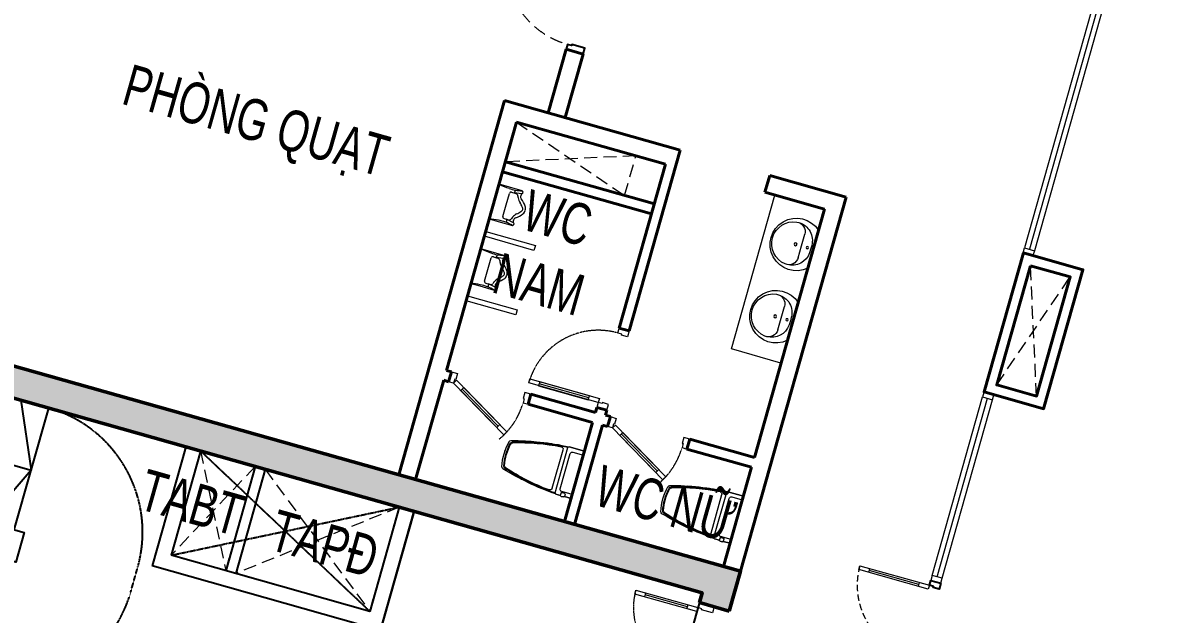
# Model space of a CAD drawing. Header units: millimetres. Extents: x -361611864 to 361244677, y -284134798 to 284403648.
# Drawn here: x -37336 to -26341, y 142488 to 148223 of the extents above; entities that cross this region are included whole.
import ezdxf
from ezdxf.enums import TextEntityAlignment as Align

# ---------------------------------------------------------------- set-up
doc = ezdxf.new("R2010")
doc.units = ezdxf.units.MM
doc.header["$MEASUREMENT"] = 0
for name, pattern in [('HIDDEN', [0.375, 0.25, -0.125]), ('HIDDEN2', [0.1875, 0.125, -0.0625]), ('Xref_NT1+NT2_MBDV Cot vach_220729$0$HIDDEN', [0.375, 0.25, -0.125]), ('Xref_NT1+NT2_MBDV Cot vach_220729$0$HIDDEN2', [0.1875, 0.125, -0.0625])]:
    doc.linetypes.add(name, pattern=pattern)
for name, color, linetype, lineweight in [('KT-Kich thuoc', 159, 'Continuous', 18), ('KT-lomo nuoc', 3, 'HIDDEN', 5), ('KT-Net cat', 1, 'Continuous', 40), ('KT-Net cua', 87, 'Continuous', 9), ('KT-Noi thatwc', 49, 'Continuous', 9), ('P-SANR-FIXT', 8, 'Continuous', 9), ('S-A-FURN-IDEN', 43, 'Continuous', 9), ('SPE-MEP-HVAC', 140, 'Continuous', 0), ('Xref_NT1+NT2_MBDV Cot vach_220729$0$CUA', 37, 'Continuous', 13), ('Xref_NT1+NT2_MBDV Cot vach_220729$0$KT-Net cot vach', 6, 'Continuous', 50)]:
    doc.layers.add(name, color=color, linetype=linetype, lineweight=lineweight)
for name, color, linetype in [('KT-Tuong', 1, 'Continuous'), ('KTV-KT-CUA DI', 5, 'Continuous'), ('Xref_NT1+NT2 Cot vach HIGH$0$KT-Text', 7, 'Continuous'), ('Xref_NT1+NT2_MBDV Cot vach_220729$0$ccu12-Hatch', 250, 'Continuous'), ('Xref_NT1+NT2_MBDV Cot vach_220729$0$KT-Khuat', 9, 'Xref_NT1+NT2_MBDV Cot vach_220729$0$HIDDEN'), ('Xref_NT1+NT2_MBDV Cot vach_220729$0$KT-Net manh', 139, 'Continuous'), ('Xref_NT1+NT2_MBDV Cot vach_220729$0$KT-Thay', 7, 'Continuous'), ('Xref_NT1+NT2_MBDV Cot vach_220729$0$KT-Tuong', 1, 'Continuous')]:
    doc.layers.add(name, color=color, linetype=linetype)
doc.styles.add('Xref_NT1+NT2 Cot vach HIGH$0$Arial', font='arial.ttf', dxfattribs={"width": 0.7})

# ---------------------------------------------------------------- blocks, each defined once
blk = doc.blocks.new('*U98')
for p, q in [((-1260, 525), (-1300, 525)), ((-1280, 100), (-1280, 525)), ((-90, 525), (-50, 525)), ((-70, 100), (-70, 525)), ((-1260, 100), (-1300, 100)), ((-90, 100), (-50, 100))]:
    blk.add_line(p, q)
for points in [[(-1300, 0), (-1260, 0), (-1260, 625), (-1300, 625)], [(-50, 0), (-90, 0), (-90, 625), (-50, 625)], [(-1350, -150), (-1290, -150), (-1290, -40), (-1300, -40), (-1300, 0), (-1350, 0)], [(0, -150), (-60, -150), (-60, -40), (-50, -40), (-50, 0), (0, 0)]]:
    blk.add_lwpolyline(points, close=True)
at = {"linetype": 'Xref_NT1+NT2_MBDV Cot vach_220729$0$HIDDEN2'}
for centre, start, end in [((-1300, 0), 0, 90), ((-50, 0), 90, 180)]:
    blk.add_arc(centre, 625, start, end, dxfattribs=at)
blk = doc.blocks.new('Xref_NT1+NT2_MBDV Cot vach_220729$0$A$C6F5A0866')
at = {"layer": 'Xref_NT1+NT2_MBDV Cot vach_220729$0$ccu12-Hatch', "ltscale": 0.5}
h = blk.add_hatch(dxfattribs=at)
h.set_pattern_fill('1BETONG2-BOP', color=256, scale=50, angle=-9.2212, pattern_type=2)
h.set_pattern_definition([(40.778773, (-344030.4, 1051586.25), (348.967585, -88.43995), [37.5, -412.5]), (345.778773, (-344030.4, 1051586.25), (-8.2109, 382.353), [30, -330]), (91.230173, (-344001.3, 1051578.88), (340.75691, 293.91278), [31.8701, -350.57106]), (36.962973, (-344014.37, 1051684.96), (513.46257, -167.20103), [56.25, -618.75]), (87.414373, (-343971.6, 1051671), (539.3417, 405.87626), [47.80514, -525.8565]), (341.962973, (-344014.37, 1051684.96), (539.34137, 405.87668), [45, -495]), (11.778773, (-343969.02, 1051652.27), (262.33739, -246.534165), [37.5, -412.5]), (216.778773, (-343969.02, 1051652.27), (302.31138, -234.24147), [30, -330]), (62.230173, (-343947.16, 1051631.72), (440.52446, 91.85968), [31.8701, -350.57106]), (58.278773, (-344030.4, 1051586.25), (-53.364341, 157.777667), [0, -326, 0, -335, 0, -331.25]), (355.278773, (-344030.4, 1051586.25), (170.29976, 164.8925), [0, -191, 0, -318.5, 0, -126.25]), (318.278773, (-344140.45, 1051604.12), (261.654741, -53.903389), [0, -125, 0, -390, 0, -517.5]), (308.278773, (-344189.8, 1051612.13), (295.845573, 2.678777), [0, -162.5, 0, -259, 0, -367.5]), (305.778773, (-344030.4, 1051586.25), (172.3971, 124.239646), []), (305.778773, (-344020.58, 1051646.7), (172.3971, 124.239646), [])])
h.paths.add_polyline_path([(3150, 11325), (6200, 11325), (6200, 325), (5800, 325), (5800, 625), (5900, 625), (5900, 11025), (3150, 11025)])
h.paths.add_polyline_path([(4450, 325), (3250, 325), (3250, 625), (4450, 625)])
at = {"layer": 'Defpoints'}
blk.add_lwpolyline([(3250, 3525), (5900, 3525), (5900, 625), (3250, 625)], close=True, dxfattribs=at)
at = {"layer": 'Xref_NT1+NT2_MBDV Cot vach_220729$0$KT-Khuat', "linetype": 'Xref_NT1+NT2_MBDV Cot vach_220729$0$HIDDEN', "ltscale": 5}
for p, q in [((4850, 3675), (5900, 5675)), ((4850, 5675), (5900, 3675))]:
    blk.add_line(p, q, dxfattribs=at)
at = {"layer": 'Xref_NT1+NT2_MBDV Cot vach_220729$0$KT-Net cot vach'}
blk.add_line((5800, 625), (5800, 325), dxfattribs=at)
for points in [[(3150, 11325), (6200, 11325), (6200, 325), (5800, 325)], [(3150, 11025), (5900, 11025), (5900, 625), (5800, 625)]]:
    blk.add_lwpolyline(points, dxfattribs=at)
at = {"layer": 'Xref_NT1+NT2_MBDV Cot vach_220729$0$KT-Net manh', "elevation": 0}
for points in [[(3725, 8956), (3725, 9605), (3725, 9705), (3725, 10280), (5275, 10280), (5275, 7205)], [(5900, 7485), (5275, 7205), (4675, 7485)]]:
    blk.add_lwpolyline(points, dxfattribs=at)
at = {"layer": 'Xref_NT1+NT2_MBDV Cot vach_220729$0$KT-Net manh', "linetype": 'Xref_NT1+NT2_MBDV Cot vach_220729$0$HIDDEN', "elevation": 0}
blk.add_lwpolyline([(3150, 7205, 0.414131), (4400, 5955), (4650, 5955, 0.414131), (5900, 7205, 1.000029)], format="xyb", dxfattribs=at)
at = {"layer": 'Xref_NT1+NT2_MBDV Cot vach_220729$0$KT-Thay', "extrusion": (1.28361e-08, 3.72499e-11, 1)}
blk.add_line((4675, 7205, 0), (5900, 7205, 0), dxfattribs=at)
at = {"layer": 'Xref_NT1+NT2_MBDV Cot vach_220729$0$KT-Thay', "elevation": 0}
blk.add_lwpolyline([(4375, 9166), (4375, 9775), (4675, 9775), (4675, 7105), (4375, 7105), (4375, 8885)], dxfattribs=at)
at = {"layer": 'Xref_NT1+NT2_MBDV Cot vach_220729$0$KT-Tuong'}
for p, q in [((5900, 5825), (4700, 5825)), ((5900, 5675), (4850, 5675)), ((4850, 3675), (4850, 5675)), ((5900, 3675), (4850, 3675))]:
    blk.add_line(p, q, dxfattribs=at)
at = {"layer": 'Xref_NT1+NT2_MBDV Cot vach_220729$0$KT-Tuong', "color": 7}
for p, q in [((5900, 5125), (4850, 5125)), ((5900, 5025), (4850, 5025))]:
    blk.add_line(p, q, dxfattribs=at)
at = {"layer": 'Xref_NT1+NT2_MBDV Cot vach_220729$0$KT-Tuong'}
blk.add_lwpolyline([(5900, 3525), (4600, 3525), (4600, 3725), (4700, 3725), (4700, 5825)], dxfattribs=at)
at = {"layer": 'Xref_NT1+NT2_MBDV Cot vach_220729$0$CUA'}
blk.add_blockref('*U98', (5800, 625), dxfattribs=at)
blk = doc.blocks.new('*U203')
at = {"color": 8}
for p, q in [((50, 100), (1848, 100)), ((50, 0), (1848, 0))]:
    blk.add_line(p, q, dxfattribs=at)
blk.add_line((50, 50), (1848, 50))
for points in [[(0, 0), (50, 0), (50, 100), (0, 100)], [(1848, 0), (1898, 0), (1898, 100), (1848, 100)]]:
    blk.add_lwpolyline(points, close=True)
blk = doc.blocks.new('*U208')
for p, q in [((-1410, 600), (-1450, 600)), ((-90, 600), (-50, 600)), ((-1410, 100), (-1450, 100)), ((-90, 100), (-50, 100))]:
    blk.add_line(p, q)
at = {"color": 251}
for p, q in [((-1430, 100), (-1430, 600)), ((-70, 100), (-70, 600))]:
    blk.add_line(p, q, dxfattribs=at)
for points in [[(-1450, 0), (-1410, 0), (-1410, 700), (-1450, 700)], [(-50, 0), (-90, 0), (-90, 700), (-50, 700)]]:
    blk.add_lwpolyline(points, close=True)
at = {"color": 251, "linetype": 'HIDDEN2', "ltscale": 500}
for centre, start, end in [((-1450, 0), 0, 90), ((-50, 0), 90, 180)]:
    blk.add_arc(centre, 700, start, end, dxfattribs=at)
at = {"layer": 'KTV-KT-CUA DI'}
for points in [[(-1500, -100), (-1440, -100), (-1440, -40), (-1450, -40), (-1450, 0), (-1500, 0)], [(0, -100), (-60, -100), (-60, -40), (-50, -40), (-50, 0), (0, 0)]]:
    blk.add_lwpolyline(points, close=True, dxfattribs=at)
blk = doc.blocks.new('*U532')
at = {"color": 251}
blk.add_line((70, -100), (70, -730), dxfattribs=at)
for points in [[(50, 0), (50, -830), (90, -830), (90, 0)], [(50, -100), (90, -100), (90, -730), (50, -730)]]:
    blk.add_lwpolyline(points, close=True)
at = {"color": 250, "linetype": 'HIDDEN', "ltscale": 500}
blk.add_arc((50, 0), 830, 270, 0, dxfattribs=at)
at = {"layer": 'KTV-KT-CUA DI'}
for points in [[(0, 170), (60, 170), (60, 40), (50, 40), (50, 0), (0, 0)], [(930, 170), (870, 170), (870, 40), (880, 40), (880, 0), (930, 0)]]:
    blk.add_lwpolyline(points, close=True, dxfattribs=at)
blk = doc.blocks.new('KL-LAVABO - Fixture Lavabol-5728427-MẶT BẰNG TẦNG 1 THÁP D')
at = {"layer": 'KT-Noi thatwc'}
for p, q in [((224, 0), (-224, 0)), ((0, -30), (-50, -30)), ((38, -30), (0, -30)), ((-139, -140), (0, -140)), ((0, -140), (139, -140))]:
    blk.add_line(p, q, dxfattribs=at)
for centre, radius in [((0, -70), 12.5), ((0, -210), 16.5)]:
    blk.add_circle(centre, radius, dxfattribs=at)
for centre, radius, start, end in [((0, -200), 300, 138.1897, 41.8103), ((0, -200), 300, 138.1897, 41.8103), ((-38, -240), 210, 93.2792, 180), ((38, -240), 210, 0, 90.0286), ((-139, -250), 110, 90, 187.1399), ((139, -250), 110, 352.8602, 90), ((0, -233), 250, 187.1399, 270), ((0, -233), 250, 270, 352.8602)]:
    blk.add_arc(centre, radius, start, end, dxfattribs=at)
blk = doc.blocks.new('*U525')
at = {"layer": 'KT-lomo nuoc', "ltscale": 500}
for p, q in [((-102, -1196), (-399, 34)), ((-501, -1162), (0, 0))]:
    blk.add_line(p, q, dxfattribs=at)
blk.add_lwpolyline([(-102, -1196), (-501, -1162), (-399, 34), (0, 0)], close=True, dxfattribs=at)
blk = doc.blocks.new('*U524')
at = {"layer": 'KT-lomo nuoc', "ltscale": 500}
for p, q in [((-34, -399), (-1196, 102)), ((-1230, -296), (0, 0))]:
    blk.add_line(p, q, dxfattribs=at)
blk.add_lwpolyline([(-34, -399), (-1230, -296), (-1196, 102), (0, 0)], close=True, dxfattribs=at)
blk = doc.blocks.new('*U526')
at = {"color": 8}
for p, q in [((50, 100), (3750, 100)), ((50, 0), (3750, 0))]:
    blk.add_line(p, q, dxfattribs=at)
blk.add_line((50, 50), (3750, 50))
for points in [[(0, 0), (50, 0), (50, 100), (0, 100)], [(3750, 0), (3800, 0), (3800, 100), (3750, 100)]]:
    blk.add_lwpolyline(points, close=True)
blk = doc.blocks.new('XI BET1 - 540 x 360mm-V384-MẶT BẰNG TẦNG 1 TOAN KHU - B3-CT03 TL 1-100 Copy 1')
at = {"layer": 'KT-Noi thatwc'}
for p, q in [((-246, -103), (-246, -124)), ((-246, -124), (-246, -103)), ((-238, -26), (-238, -94)), ((-238, -94), (-238, -26)), ((-216, -94), (-237, -94)), ((-207, -124), (-207, -103)), ((-199, -26), (-199, -132)), ((198, -132), (198, -26)), ((237, -181), (237, -26)), ((237, -26), (237, -181)), ((-238, -133), (-238, -181)), ((-238, -181), (-238, -133)), ((-237, -133), (-216, -133)), ((-228, -191), (229, -191)), ((-179, -152), (178, -152)), ((-194, -230), (194, -230))]:
    blk.add_line(p, q, dxfattribs=at)
for centre, radius, start, end in [((-237, -103), 9, 96.3794, 180), ((-237, -103), 9, 96.3794, 180), ((-237, -103), 9, 123.9739, 147.0683), ((-216, -103), 9, 0, 90), ((-237, -124), 9, 180, 263.6206), ((-237, -124), 9, 180, 263.6206), ((2274, -41), 2515, 183.2067, 196.1242), ((2274, -41), 2515, 183.2067, 196.1242), ((-228, -181), 10, 180, 261.264), ((1871, -86), 2103, 182.8743, 197.6554), ((-216, -124), 9, 270, 0), ((-179, -132), 20, 180, 270), ((-1871, -86), 2103, 342.3446, 357.1226), ((-2274, -41), 2515, 343.8727, 356.7933), ((-2274, -41), 2515, 343.8727, 356.7933), ((178, -132), 20, 270, 0), ((227, -181), 10, 270, 0), ((-194, -253), 22.5, 90, 184.6245), ((1871, -86), 2095, 184.6245, 197.5277), ((-1871, -86), 2095, 342.464, 355.3754), ((194, -253), 22.5, 355.3754, 90), ((2274, -41), 2515, 187.0817, 188.2304), ((-2274, -41), 2515, 351.7684, 352.9173), ((2274, -41), 2515, 191.1005, 192.2492), ((-2274, -41), 2515, 347.7486, 348.8976), ((-121, -733), 22.5, 196.1242, 256.8994), ((-121, -733), 22.5, 196.1242, 256.8994), ((-111, -717), 22.5, 197.6554, 257.5059), ((-105, -710), 22.5, 197.5277, 258.1005), ((0, -212), 557, 256.8994, 283.0378), ((0, -212), 557, 256.8994, 283.0378), ((0, -215), 536, 257.5059, 282.4941), ((1, -209), 535, 258.1005, 281.7373), ((0, -212), 557, 264.739, 267.0661), ((0, -212), 557, 272.8711, 275.1982), ((105, -710), 22.5, 281.7373, 342.464), ((111, -717), 22.5, 282.4941, 342.3446), ((121, -733), 22.5, 283.0378, 343.8727), ((121, -733), 22.5, 283.0378, 343.8727)]:
    blk.add_arc(centre, radius, start, end, dxfattribs=at)
blk = doc.blocks.new('*U245')
blk.add_line((147, -33), (580, -283))
for points in [[(0, 100), (60, 100), (60, 40), (50, 40), (50, 0), (0, 0)], [(50, 0), (656, -350), (676, -315), (70, 35)], [(800, 100), (740, 100), (740, 40), (750, 40), (750, 0), (800, 0)], [(137, -50), (157, -15), (590, -265), (570, -300)]]:
    blk.add_lwpolyline(points, close=True)
at = {"linetype": 'Xref_NT1+NT2_MBDV Cot vach_220729$0$HIDDEN'}
blk.add_arc((50, 0), 700, 324.9505, 0, dxfattribs=at)
blk = doc.blocks.new('*U654')
blk.add_line((-100, 70), (-600, 70))
for points in [[(100, 800), (100, 740), (40, 740), (40, 750), (0, 750), (0, 800)], [(0, 50), (-700, 50), (-700, 90), (0, 90)], [(-100, 50), (-100, 90), (-600, 90), (-600, 50)], [(100, 0), (100, 60), (40, 60), (40, 50), (0, 50), (0, 0)]]:
    blk.add_lwpolyline(points, close=True)
at = {"linetype": 'Xref_NT1+NT2_MBDV Cot vach_220729$0$HIDDEN'}
blk.add_arc((0, 50), 700, 89.999, 179.999, dxfattribs=at)
blk = doc.blocks.new('A$Cc51dba12')
at = {"layer": 'KT-Noi thatwc'}
for p, q in [((457, 14, 0), (593, 495, 0)), ((641, 481, 0), (505, 0, 0)), ((593, 495, 0), (641, 481, 0)), ((64, 366, 0), (29, 243, 0)), ((93, 362, 0), (85, 288, 0)), ((29, 243, 0), (0, 143, 0)), ((78, 264, 0), (90, 305, 0)), ((201, 211, 0), (89, 242, 0)), ((333, 192, 0), (345, 233, 0)), ((373, 283, 0), (340, 216, 0)), ((361, 134, 0), (400, 272, 0)), ((313, 179, 0), (201, 211, 0)), ((337, 48, 0), (361, 134, 0)), ((505, 0, 0), (457, 14, 0))]:
    blk.add_line(p, q, dxfattribs=at)
for centre, radius, start, end in [((-326, 373, 0), 390, 339.9077, 359.0326), ((78, 359, 0), 15.8, 13.0769, 152.3781), ((125, 407, 0), 56.3, 234.5778, 257.4409), ((121, 389, 0), 37.9, 257.7311, 304.0346), ((114, 454, 0), 127, 278.7968, 302.1466), ((330, 89, 0), 328, 110.9803, 124.9037), ((322, 126, 0), 261, 112.7387, 122.4798), ((235, 330, 0), 69, 74.7936, 109.2774), ((241, 328, 0), 44, 83.3538, 118.0503), ((228, 332, 0), 44, 30.388, 65.0845), ((234, 330, 0), 69, 39.1608, 73.6447), ((58, 216, 0), 249, 22.9037, 33.5638), ((31, 189, 0), 316, 20.8383, 35.8392), ((-658, 473, 0), 736, 333.3723, 341.4806), ((55, 319, 0), 21.8, 272.9707, 298.8892), ((67, 292, 0), 8.1, 32.7112, 102.2443), ((91, 307, 0), 20.2, 211.9322, 252.3957), ((93, 258, 0), 16.1, 157.4234, 254.2191), ((118, 297, 0), 28.7, 96.2797, 164.2191), ((114, 387, 0), 61.8, 270.1131, 287.938), ((403, 372, 0), 129, 207.2442, 230.0377), ((367, 316, 0), 63.6, 221.5733, 244.153), ((362, 321, 0), 40.8, 209.0254, 250.9579), ((317, 240, 0), 28.7, 344.2191, 38.8949), ((368, 339, 0), 59.2, 251.1558, 272.2777), ((697, 84, 0), 351, 147.6982, 171.4517), ((384, 272, 0), 15.8, 356.0602, 135.3614), ((317, 194, 0), 16.1, 254.2191, 351.0149), ((1031, -5, 0), 697, 168.3422, 175.685), ((345, 235, 0), 20.2, 256.0426, 296.5061), ((357, 210, 0), 8.1, 46.1939, 115.7271), ((382, 227, 0), 21.8, 209.5491, 231.8035)]:
    blk.add_arc(centre, radius, start, end, dxfattribs=at)
blk = doc.blocks.new('*U1231')
at = {"linetype": 'HIDDEN', "ltscale": 500}
for p, q in [((1050, -550), (0, 0)), ((1050, 0), (0, -550))]:
    blk.add_line(p, q, dxfattribs=at)
blk.add_lwpolyline([(1050, 0), (1050, -550), (0, -550), (0, 0)], close=True, dxfattribs=at)
blk = doc.blocks.new('*U1210')
at = {"linetype": 'HIDDEN', "ltscale": 500}
for p, q in [((1050, -1350), (0, 0)), ((1050, 0), (0, -1350))]:
    blk.add_line(p, q, dxfattribs=at)
blk.add_lwpolyline([(1050, 0), (1050, -1350), (0, -1350), (0, 0)], close=True, dxfattribs=at)
blk = doc.blocks.new('trucktnuoctang36')
at = {"layer": 'SPE-MEP-HVAC', "linetype": 'HIDDEN', "ltscale": 1000, "xscale": -1, "rotation": 254.2212213649985}
for name, p in [('*U1231', (37973, 3822, 0)), ('*U1210', (39368, 3427, 0))]:
    blk.add_blockref(name, p, dxfattribs=at)

msp = doc.modelspace()

# ---------------------------------------------------------------- hatches: boundary and pattern name
at = {"layer": 'KT-Kich thuoc', "true_color": 0x20af0d}
h = msp.add_hatch(dxfattribs=at)
h.set_pattern_fill('CROSS', color=84, scale=1000)
edge = h.paths.add_edge_path()
edge.add_line((-27841.7, 187198.4), (-25783.3, 194482.1))
edge.add_arc((-21472.1, 193263.7), 4480, 142.86855, 164.2191, ccw=False)
edge.add_line((-25043.8, 195968.1), (-25339.7, 196051.7))
edge.add_line((-25339.7, 196051.7), (-26090.9, 196263.9))
edge.add_line((-26090.9, 196263.9), (-38906.7, 185379.8))
edge.add_arc((-36226.1, 181786.4), 4483.1, 126.72199, 164.45795)
edge.add_line((-40545.3, 182987.6), (-46258.3, 162606.7))
edge.add_arc((-51423.2, 163929.6), 5331.6, 337.80778, 345.63349, ccw=False)
edge.add_line((-46486.5, 161915.7), (-35837.6, 158906.6))
edge.add_line((-35837.6, 158906.6), (-35728.7, 159292.1))
edge.add_line((-35728.7, 159292.1), (-30995.8, 176035.3))
edge.add_line((-30995.8, 176035.3), (-30995.7, 176035.6))
edge.add_line((-30995.7, 176035.6), (-30996.4, 176035.8))
edge.add_line((-30996.4, 176035.8), (-27841.7, 187198.4))
edge = h.paths.add_edge_path(flags=17)
edge.add_line((-35897.2, 158923.5), (-46486.5, 161915.7))
edge.add_arc((-51423.2, 163929.6), 5331.6, 266.20997, 337.80778, ccw=False)
edge.add_line((-51775.6, 158609.6), (-45981.2, 153824.7))
edge.add_arc((-50130.6, 148898.6), 6440.9, -19.68678, 49.89155, ccw=False)
edge.add_line((-44066.3, 146728.8), (-39617.6, 145530.5))
edge.add_line((-39617.6, 145530.5), (-35897.2, 158923.5))
edge = h.paths.add_edge_path()
edge.add_line((-11676.2, 172694.8), (-25135.4, 125063.5))
edge.add_arc((-29150.2, 125739.4), 4071.3, 275.86225, 350.44294, ccw=False)
edge.add_line((-28734.4, 121689.4), (-41042.9, 120522.6))
edge.add_arc((-41412.1, 124515.4), 4009.8, 170.50372, 275.2823, ccw=False)
edge.add_line((-45366.9, 125176.9), (-42950.9, 133727.1))
edge.add_line((-42950.9, 133727.1), (-46691.1, 134784))
edge.add_line((-46691.1, 134784), (-50171.7, 130569.3))
edge.add_arc((-52177.3, 132225.6), 2601, 230.44883, 320.44884, ccw=False)
edge.add_line((-53833.5, 130220), (-62009.4, 136972))
edge.add_line((-62009.4, 136972), (-62571, 136918.5))
edge.add_line((-62571, 136918.5), (-72783.8, 124547.2))
edge.add_arc((-61935.7, 108739.9), 19171.6, 43.41237, 124.4606, ccw=False)
edge.add_arc((-40250.6, 129594.6), 10916.1, 224.70601, 242.58537)
edge.add_arc((-36103.9, 141714.5), 23660.5, 247.18955, 269.61041)
edge.add_arc((-36264.8, 140107), 22052.5, 270, 292.15763)
edge.add_arc((-36264.8, 140107), 22052.5, 292.15763, 315.78552)
edge.add_line((-20459, 124728.8), (-10071.2, 161364))
edge.add_arc((-13707.8, 162619.8), 3847.2, 340.94912, 371.4287)
edge.add_arc((-136641.3, 144535.3), 128098.6, 8.460518, 12.698861)

# ---------------------------------------------------------------- linework, layer by layer
at = {"layer": 'KT-Net cat'}
for p, q in [((-32243.4, 147348.8), (-32069.3, 147964.7)), ((-32666.8, 147468.4, 0), (-33691.9, 143840.5, 0)), ((-30963.5, 146987.1, 0), (-32666.8, 147468.4, 0)), ((-32549.4, 147258.6, 0), (-33229.2, 144852.8, 0)), ((-31105.9, 146850.7, 0), (-32549.4, 147258.6, 0)), ((-30963.5, 146987.1, 0), (-31458.4, 145235.7)), ((-32685.4, 146777.4, 0), (-31241.9, 146369.6, 0)), ((-32658.2, 146873.7, 0), (-31214.7, 146465.8, 0)), ((-31105.9, 146850.7, 0), (-31554.6, 145262.9)), ((-30097.4, 146742.4, 0), (-30143.6, 146578.8, 0)), ((-29356.4, 146533, 0), (-30097.4, 146742.4, 0)), ((-29566.2, 146415.6, 0), (-30143.6, 146578.8, 0)), ((-29356.4, 146533, 0), (-30381.6, 142905.1, 0)), ((-29566.2, 146415.6, 0), (-30246, 144009.8, 0)), ((-31458.4, 145235.7, 0), (-31554.6, 145262.9, 0)), ((-33181.1, 144839.2, 0), (-33229.2, 144852.8, 0)), ((-33208.3, 144743, 0), (-33181.1, 144839.2, 0)), ((-33256.4, 144756.6, 0), (-33528.3, 143794.2, 0)), ((-33208.3, 144743, 0), (-33256.4, 144756.6, 0)), ((-32438.4, 144525.4, 0), (-32411.3, 144621.7, 0)), ((-31785.7, 144444.9, 0), (-32411.3, 144621.7, 0)), ((-31812.9, 144348.7, 0), (-32438.4, 144525.4, 0)), ((-31772.1, 144493, 0), (-31785.7, 144444.9, 0)), ((-31675.9, 144465.8, 0), (-31772.1, 144493, 0)), ((-31675.9, 144465.8, 0), (-31689.5, 144417.7, 0)), ((-31641.4, 144404.1, 0), (-31689.5, 144417.7, 0)), ((-31668.6, 144307.9, 0), (-31641.4, 144404.1, 0)), ((-31812.9, 144348.7, 0), (-32084.9, 143386.4, 0)), ((-31716.7, 144321.5, 0), (-31988.6, 143359.2, 0)), ((-31668.6, 144307.9, 0), (-31716.7, 144321.5, 0)), ((-30898.7, 144090.4, 0), (-30871.5, 144186.6, 0)), ((-30871.5, 144186.6, 0), (-30246, 144009.8, 0)), ((-30898.7, 144090.4, 0), (-30273.2, 143913.6, 0)), ((-30273.2, 143913.6, 0), (-30545.1, 142951.3))]:
    msp.add_line(p, q, dxfattribs=at)
at = {"layer": 'KT-Net cat', "elevation": 0}
msp.add_lwpolyline([(-32069.3, 147964.7), (-31905.7, 147918.4), (-32079.8, 147302.5)], dxfattribs=at)
for points in [[(-27639, 145990.6), (-27061.8, 145827.5), (-27442.5, 144480.3), (-28019.7, 144643.4)], [(-27569.9, 145867.2), (-27185.2, 145758.5), (-27511.5, 144603.7), (-27896.3, 144712.4)]]:
    msp.add_lwpolyline(points, close=True, dxfattribs=at)
at = {"layer": 'KT-Noi thatwc', "elevation": 0}
msp.add_lwpolyline([(-30468.9, 145060), (-30047.4, 146551.6), (-29566.2, 146415.6), (-29987.7, 144924)], close=True, dxfattribs=at)

# ---------------------------------------------------------------- block references
at = {"layer": 'KT-lomo nuoc', "linetype": 'HIDDEN', "xscale": -1, "rotation": 159.3402015616113}
msp.add_blockref('*U524', (-31503.4, 146547.4, 0), dxfattribs=at)
at = {"layer": 'KT-lomo nuoc', "linetype": 'HIDDEN', "rotation": 349.1023465244098}
msp.add_blockref('*U525', (-27185.2, 145758.5, 0), dxfattribs=at)
at = {"layer": 'KT-Net cat', "rotation": 270}
for p in [(-32862.1, 146657.1, 0), (-33038.9, 146031.6, 0)]:
    msp.add_blockref('A$Cc51dba12', p, dxfattribs=at)
at = {"layer": 'KT-Net cua', "xscale": -1, "rotation": 74.22122658800059}
msp.add_blockref('*U526', (-26512.9, 149621.6, 0), dxfattribs=at)
at = {"layer": 'KT-Net cua', "extrusion": (5.06877e-14, -2.34315e-13, -1), "xscale": -1, "zscale": -1, "rotation": 105.778678501982}
msp.add_blockref('*U532', (31816.4, 148859.6, 0), dxfattribs=at)
at = {"layer": 'KT-Net cua', "rotation": 74.22122658800059}
msp.add_blockref('*U203', (-28439.8, 142790.2, 0), dxfattribs=at)
at = {"layer": 'KT-Net cua', "extrusion": (-5.06873e-14, 2.34316e-13, -1), "xscale": -1, "zscale": -1, "rotation": 285.7787734119994}
msp.add_blockref('*U208', (28535.8, 142817.4, 0), dxfattribs=at)
at = {"layer": 'KT-Tuong'}
msp.add_blockref('trucktnuoctang36', (-73340.7, 139089.5, 0), dxfattribs=at)
at = {"layer": 'P-SANR-FIXT', "xscale": -0.85, "yscale": 0.85, "zscale": 0.85, "rotation": 254.2213715586778}
for p in [(-29674.6, 146026.4, 0), (-29872.2, 145327.1, 0)]:
    msp.add_blockref('KL-LAVABO - Fixture Lavabol-5728427-MẶT BẰNG TẦNG 1 THÁP D', p, dxfattribs=at)
at = {"layer": 'S-A-FURN-IDEN', "xscale": -1, "rotation": 254.2194052694984}
for p in [(-31931.3, 143834.2, 0), (-30391.6, 143399.1, 0)]:
    msp.add_blockref('XI BET1 - 540 x 360mm-V384-MẶT BẰNG TẦNG 1 TOAN KHU - B3-CT03 TL 1-100 Copy 1', p, dxfattribs=at)
at = {"layer": 'Xref_NT1+NT2_MBDV Cot vach_220729$0$CUA', "rotation": 344.2221960316348}
for name, p in [('*U654', (-31772.1, 144493, 0)), ('*U245', (-33208.3, 144743, 0)), ('*U245', (-31668.6, 144307.9, 0))]:
    msp.add_blockref(name, p, dxfattribs=at)
at = {"layer": 'Xref_NT1+NT2_MBDV Cot vach_220729$0$KT-Net manh', "rotation": 74.22122668239332}
msp.add_blockref('Xref_NT1+NT2_MBDV Cot vach_220729$0$A$C6F5A0866', (-31754.7, 136850.3, 0), dxfattribs=at)

# ---------------------------------------------------------------- texts
at = {"layer": 'Xref_NT1+NT2 Cot vach HIGH$0$KT-Text', "extrusion": (-2.27976e-08, -7.84266e-08, 1), "style": 'Xref_NT1+NT2 Cot vach HIGH$0$Arial', "width": 0.7}
for s, p in [('TABT', (-35754, 143380.1, 0)), ('TAPĐ', (-34466, 142981.6, 0))]:
    msp.add_text(s, height=400, rotation=344.22122, dxfattribs=at).set_placement(p, align=Align.CENTER)
at = {"layer": 'Xref_NT1+NT2 Cot vach HIGH$0$KT-Text', "char_height": 400, "attachment_point": 2, "style": 'Xref_NT1+NT2 Cot vach HIGH$0$Arial'}
for s, insert, width, rotation in [('PHÒNG QUẠT', (-35018.1, 147468.3), 3035.817, 344.22122), ('WC NAM', (-32098, 146522.6), 929.285, 344.22113), ('WC NỮ', (-31049.2, 143753, 0), 1874.427, 344.2202)]:
    msp.add_mtext(s, dxfattribs=dict(at, insert=insert, width=width, rotation=rotation))

doc.saveas('drawing.dxf')
